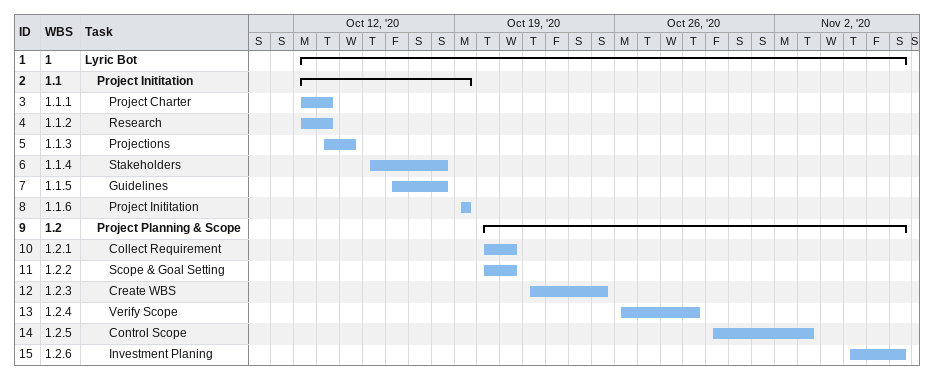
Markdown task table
| ID | WBS | Task | Start | Finish |
|---|---|---|---|---|
| 1 | 1 | **Lyric Bot** | 2020-10-12 | 2020-11-07 |
| 2 | 1.1 | **Project Inititation** | 2020-10-12 | 2020-10-19 |
| 3 | 1.1.1 | Project Charter | 2020-10-12 | 2020-10-13 |
| 4 | 1.1.2 | Research | 2020-10-12 | 2020-10-13 |
| 5 | 1.1.3 | Projections | 2020-10-13 | 2020-10-14 |
| 6 | 1.1.4 | Stakeholders | 2020-10-15 | 2020-10-18 |
| 7 | 1.1.5 | Guidelines | 2020-10-16 | 2020-10-18 |
| 8 | 1.1.6 | Project Inititation | 2020-10-19 | 2020-10-19 |
| 9 | 1.2 | **Project Planning & Scope** | 2020-10-20 | 2020-11-07 |
| 10 | 1.2.1 | Collect Requirement | 2020-10-20 | 2020-10-21 |
| 11 | 1.2.2 | Scope & Goal Setting | 2020-10-20 | 2020-10-21 |
| 12 | 1.2.3 | Create WBS | 2020-10-22 | 2020-10-25 |
| 13 | 1.2.4 | Verify Scope | 2020-10-26 | 2020-10-29 |
| 14 | 1.2.5 | Control Scope | 2020-10-30 | 2020-11-03 |
| 15 | 1.2.6 | Investment Planing | 2020-11-05 | 2020-11-07 |
